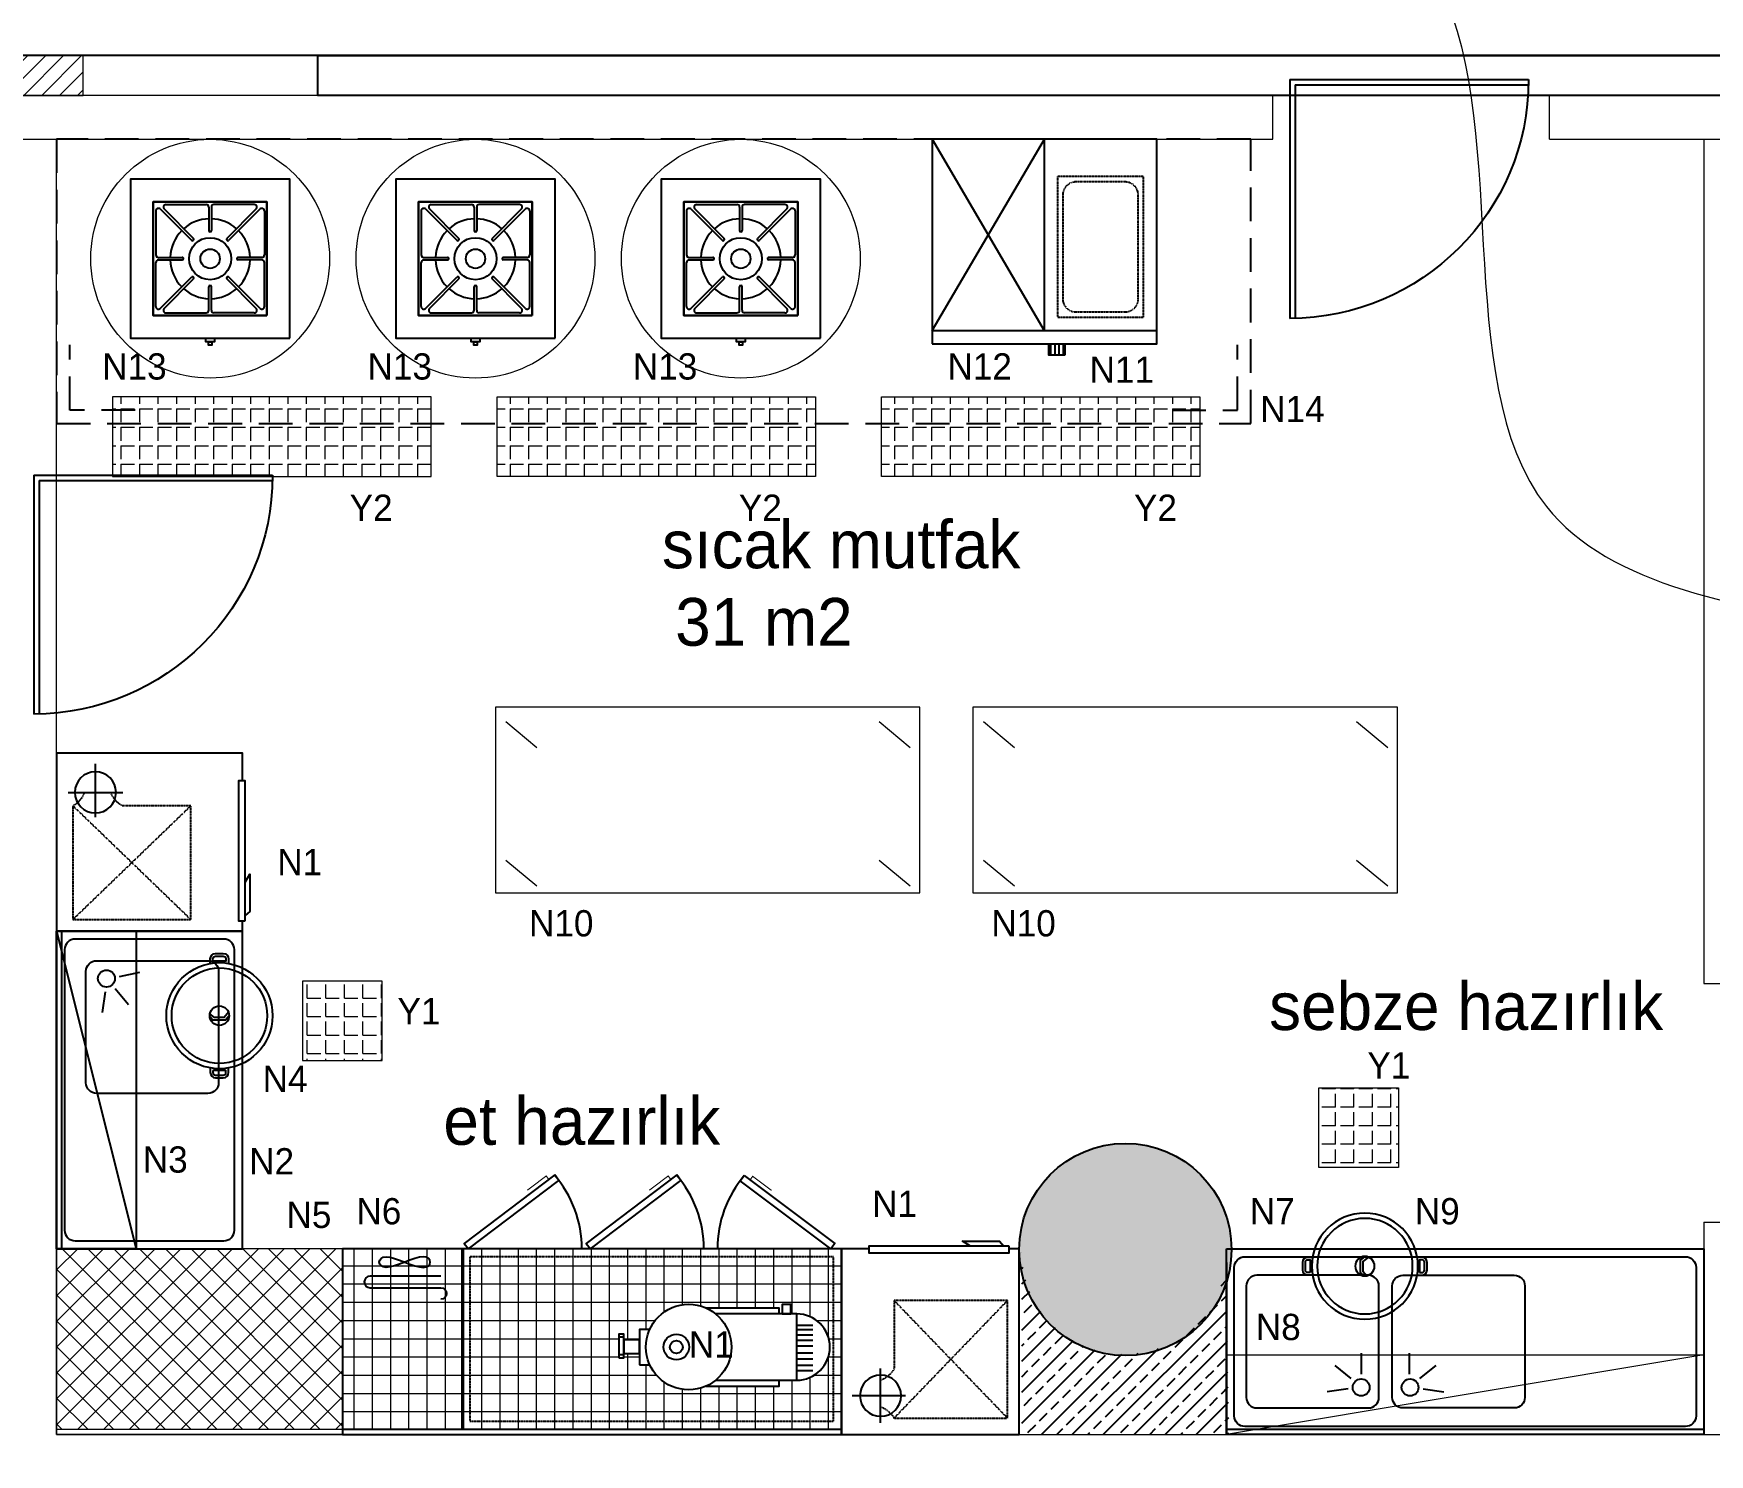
# Model space of a CAD drawing. Header units: centimetres. Extents: x -72470 to -43129, y -18750 to -16337.
# Drawn here: x -62354 to -61723, y -17297 to -16761 of the extents above; entities that cross this region are included whole.
import ezdxf

# ---------------------------------------------------------------- set-up
doc = ezdxf.new("R2010")
doc.units = ezdxf.units.CM
doc.header["$MEASUREMENT"] = 0
for name, pattern in [('Dashed', [0.0056444444656372, 0.0028222222328186, -0.0028222222328186]), ('DUZ', [0]), ('HIDDENX2', [19.049999999999997, 12.7, -6.349999999999998])]:
    doc.linetypes.add(name, pattern=pattern)
doc.layers.get('0').update_dxf_attribs({"linetype": 'DUZ', "lineweight": 0})
for name, color, linetype in [('002 Çizgi', 7, 'Continuous'), ('11-021_3001-BLOK_B_ZEMIN_KAT$0$2DDUVAR', 3, 'Continuous'), ('11-021_500-BLOK A-str_zemin_kat$0$2DKOLON', 4, 'Continuous'), ('11-021_500-BLOK A-str_zemin_kat$0$2DTARAMA1', 253, 'Continuous'), ('11-021_500-BLOK B-str_zemin_kat$0$2DKOLON', 4, 'Continuous'), ('11-021_500-BLOK B-str_zemin_kat$0$2DTARAMA1', 253, 'Continuous'), ('CIHAZ', 2, 'Continuous'), ('kapı ABD', 55, 'Continuous'), ('Kıtc-002 Çizgi', 7, 'Continuous'), ('S2000-002 Çizgi', 7, 'Continuous')]:
    doc.layers.add(name, color=color, linetype=linetype)
doc.layers.add('11-021_3001-BLOK_B_ZEMIN_KAT$0$2DALANNET', color=1, linetype='Continuous', plot=False)
doc.layers.add('TEFRIS', color=30, linetype='Continuous', lineweight=9)
doc.styles.add('TAKSİM', font='GOTHIC.TTF', dxfattribs={"height": 20})
pattern_1 = [(270, (-68056.06932388802, -14681.29706715363), (6.985, 1.297690322819841e-14), [5.079999999999997, -1.904999999999999]), (360, (-68056.06932388802, -14681.29706715363), (-1.21997471109608e-14, 6.985), [5.079999999999996, -1.904999999999999])]

# ---------------------------------------------------------------- blocks, each defined once
blk = doc.blocks.new('rtyjjkw5')
at = {"layer": 'kapı ABD', "color": 7}
for p, q in [((-2, 2), (-2, 90)), ((0, 0), (0, 90)), ((-2, 2), (-90, 2)), ((0, 0), (-90, 0))]:
    blk.add_line(p, q, dxfattribs=at)
blk.add_arc((0, 0), 90, 90, 180, dxfattribs=at)
blk = doc.blocks.new('A$C73A43FF4')
at = {"layer": 'S2000-002 Çizgi'}
for p, q in [((9.536685745409159, 50.63877369850342), (9.536685745409159, 34.07226762251048)), ((11.10751322696978, 51.39028234246689), (23.07058826042612, 39.50277661389737)), ((12.74025950458781, 51.3146366431447), (23.67622557221239, 40.25452463962574)), ((13.34577886293937, 53.03139443360123), (28.55210496410746, 53.03139443360123)), ((29.51735401407404, 52.06614528710814), (29.51735401407404, 43.20446092698512)), ((30.48260316056712, 52.06614528710814), (30.48260316056712, 43.20446092698512)), ((46.65417840822739, 53.03139443360123), (31.44785221053462, 53.03139443360123)), ((47.25969776657804, 51.3146366431447), (36.32373169895436, 40.25452463962574)), ((48.89244404419696, 51.39028234246689), (36.92936901073972, 39.50277661389737)), ((50.46333040594982, 50.63877369850342), (50.46333040594982, 34.07226762251048)), ((51.42857945591639, 11.19582252253531), (51.42857945591639, 54.05296537953472)), ((23.74927899868453, 39.5758301368969), (23.74927899868453, 39.57606585071517)), ((36.25067827248131, 39.5758301368969), (36.25067827248131, 39.57606585071517)), ((10.50193479537665, 33.10701847601922), (19.51255649145241, 33.10701847601922)), ((10.50193479537665, 32.14176942605082), (19.51255649145241, 32.14176942605082)), ((10.50193479537665, 32.14176932952614), (19.51255649145241, 32.14176932952614)), ((49.49808125945674, 33.10701847601922), (40.48740068318875, 33.10701847601922)), ((49.49808125945674, 32.14176942605082), (40.48740068318875, 32.14176942605082)), ((49.49808125945674, 32.14176932952614), (40.48740068318875, 32.14176932952614)), ((9.536685745409159, 14.61001420356661), (9.536685745409159, 31.17652027955955)), ((11.10751322696978, 13.85850555960314), (23.07058826042612, 25.74601128817267)), ((23.74927899868453, 25.67295776517312), (23.74927899868453, 25.67272205135487)), ((36.25067827248131, 25.67295776517312), (36.25067827248131, 25.67272205135487)), ((48.89244404419696, 13.85850555960314), (36.92936901073972, 25.74601128817267)), ((50.46333040594982, 14.61001420356661), (50.46333040594982, 31.17652027955955)), ((12.74025950458781, 13.93415125892534), (23.67622557221239, 24.99426326244429)), ((29.51735401407404, 13.18264261496006), (29.51735401407404, 22.04432697508492)), ((30.48260316056712, 13.18264261496006), (30.48260316056712, 22.04432697508492)), ((47.25969776657804, 13.93415125892534), (36.32373169895436, 24.99426326244429)), ((8.57143659891699, 11.19582252253531), (51.42857945591639, 11.19582252253531)), ((13.34577886293937, 12.2173934684688), (28.55210496410746, 12.2173934684688)), ((46.65417840822739, 12.2173934684688), (31.44785221053462, 12.2173934684688))]:
    blk.add_line(p, q, dxfattribs=at)
for points in [[(60.00000802731665, 2.624393951135061), (60.00000802731665, 62.62439395093497), (8.027516742e-06, 62.62439395093497), (8.027516742e-06, 2.624393951135061)], [(51.42857945591639, 11.19582252253531), (51.42857945591639, 54.05296537953472), (8.57143659891699, 54.05296537953472), (8.57143659891699, 11.19582252253531)], [(51.42857945591639, 11.19582252253531), (8.57143659891699, 11.19582252253531), (8.57143659891699, 54.05296537953472), (51.42857945591639, 54.05296537953472)], [(51.42857945591639, 11.19582252253531), (8.57143659891699, 11.19582252253531), (8.57143659891699, 54.05296537953472), (51.42857945591639, 54.05296537953472)], [(28.35975802741632, 2.624393951135061), (31.64025802741708, 2.624393951135061), (31.64025802741708, 1.312193951134759), (28.35975802741632, 1.312193951134759)], [(29.34390802741655, 1.312193951134759), (30.65610802741685, 1.312193951134759), (30.65610802741685, -6.0488655436e-06), (29.34390802741655, -6.0488655436e-06)]]:
    blk.add_lwpolyline(points, close=True, dxfattribs=at)
for radius in [7.928277897756767, 3.642563612056767]:
    blk.add_circle((29.99997863558292, 32.62439395103502), radius, dxfattribs=at)
for centre, radius, start, end in [((10.50187601171001, 50.63877369850342), 0.9652491464924421, 51.148000999984, 180.0000049999744), ((13.34577886293937, 52.06614528710814), 0.9652491464924421, 90.00000299998466, 231.147999999975), ((28.55210496410746, 52.06614528710814), 0.9652491464924421, 359.9999950000255, 89.99999700001536), ((31.44785221053462, 52.06614528710814), 0.9652491464924421, 89.99999700001536, 180), ((46.65417840822739, 52.06614528710814), 0.9652491464924421, 308.852000000025, 89.99999700001536), ((49.49808125945674, 50.63877369850342), 0.9652491464924421, 359.9999950000255, 128.851999000016), ((29.99997863558292, 32.62439395103502), 15.0711350405901, 91.83510280836585, 131.3747573071069), ((29.99997863558292, 32.62439395103502), 15.0711350405901, 48.62524269289312, 88.16489755877983), ((29.99997863558292, 32.62439395103502), 15.0711350405901, 135.2010502838732, 178.1648975588335), ((23.37340686805692, 39.87864884105147), 0.4826245249837685, 231.1534640000196, 321.1356869999592), ((23.37340686805692, 39.87864884105147), 0.4826245249837685, 321.1470799999462, 51.14044700000023), ((29.99997863558292, 43.20446092698512), 0.4826245249837685, 180, 269.9999990000051), ((29.99997863558292, 43.20446092698512), 0.4826245249837685, 269.9999990000051, 359.9999950000255), ((36.62655040310982, 39.87864884105147), 0.4826245249837685, 128.8595529999997, 218.8529200000538), ((36.62655040310982, 39.87864884105147), 0.4826245249837685, 218.8643130000408, 308.8465359999805), ((29.99997863558292, 32.62439395103502), 15.0711350405901, 1.835102441166419, 44.79894971612678), ((10.50193479537665, 34.07226762251048), 0.9652491464924421, 180, 269.9999990000051), ((10.50193479537665, 31.17652027955955), 0.9652491464924421, 90.00000099999487, 180), ((29.99997863558292, 32.62439395103502), 15.0711350405901, 181.8351028083154, 224.7989497161268), ((19.51255649145241, 32.62439395103502), 0.4826245249837685, 269.9999990000051, 359.9999950000255), ((19.51255649145241, 32.62439395103502), 0.4826245249837685, 359.9999950000255, 89.99999700001536), ((40.48740068318875, 32.62439395103502), 0.4826245249837685, 89.99999700001536, 180), ((40.48740068318875, 32.62439395103502), 0.4826245249837685, 180, 269.9999990000051), ((29.99997863558292, 32.62439395103502), 15.0711350405901, 315.2010502838733, 358.1648971916846), ((49.49808125945674, 34.07226762251048), 0.9652491464924421, 269.9999990000051, 359.9999950000255), ((49.49808125945674, 31.17652027955955), 0.9652491464924421, 4.9999744481e-06, 90.00000099999487), ((23.37340686805692, 25.37013906101857), 0.4826245249837685, 38.86431300004075, 128.8465359999804), ((23.37340686805692, 25.37013906101857), 0.4826245249837685, 308.8595529999999, 38.85292000005379), ((36.62655040310982, 25.37013906101857), 0.4826245249837685, 141.1470799999462, 231.1404470000002), ((36.62655040310982, 25.37013906101857), 0.4826245249837685, 51.1534640000196, 141.1356869999592), ((29.99997863558292, 32.62439395103502), 15.0711350405901, 228.6252426928931, 268.1648971916342), ((29.99997863558292, 22.04432697508492), 0.4826245249837685, 90.00000099999487, 180), ((29.99997863558292, 22.04432697508492), 0.4826245249837685, 4.9999744481e-06, 90.00000099999487), ((29.99997863558292, 32.62439395103502), 15.0711350405901, 271.8351024412202, 311.3747573071068), ((10.50187601171001, 14.61001420356661), 0.9652491464924421, 179.9999950000255, 308.851999000016), ((13.34577886293937, 13.18264261496006), 0.9652491464924421, 128.852000000025, 269.9999970000154), ((28.55210496410746, 13.18264261496006), 0.9652491464924421, 270.0000029999845, 4.9999744481e-06), ((31.44785221053462, 13.18264261496006), 0.9652491464924421, 180, 270.0000029999845), ((46.65417840822739, 13.18264261496006), 0.9652491464924421, 270.0000029999845, 51.14799999997504), ((49.49808125945674, 14.61001420356661), 0.9652491464924421, 231.148000999984, 4.9999744481e-06)]:
    blk.add_arc(centre, radius, start, end, dxfattribs=at)
blk = doc.blocks.new('A$C6B106424')
at = {"layer": 'S2000-002 Çizgi'}
h = blk.add_hatch(dxfattribs=at)
h.set_pattern_fill('LINE', color=256, scale=0.5, angle=90, style=0)
h.set_pattern_definition([(90, (-1215.703073314944, -3768.810531495854), (-1.587499999999999, 1e-16), [])])
h.paths.add_polyline_path([(50.05683666282857, 4.255045178198997), (43.91484436783867, 4.255045178198997), (43.91484436783867, -6.3195602706e-06), (50.05683666282857, -6.3195602706e-06)])
for p, q in [((1.62689138961e-05, 9.255045178198996), (42.35001626891381, 81.35504517819938)), ((1.62689138961e-05, 81.35504517819938), (42.20001626891371, 9.255045178198996)), ((42.20001626891371, 81.35504517819938), (42.20001626891371, 9.255045178198996)), ((1.62689138961e-05, 9.255045178198996), (84.70001626891371, 9.255045178198996))]:
    blk.add_line(p, q, dxfattribs=at)
for points in [[(1.62689138961e-05, 4.255045178198997), (84.70001626891371, 4.255045178198997), (84.70001626891371, 81.35504517819938), (1.62689138961e-05, 81.35504517819938)], [(50.05683666282857, -6.3195602706e-06), (43.91484436783867, -6.3195602706e-06), (43.91484436783867, 4.255045178198997), (50.05683666282857, 4.255045178198997)]]:
    blk.add_lwpolyline(points, close=True, dxfattribs=at)
at = {"layer": 'S2000-002 Çizgi', "linetype": 'Dashed'}
blk.add_lwpolyline([(47.20001626891371, 67.255045178199), (47.20001626891371, 14.255045178199), (79.70001626891371, 14.255045178199), (79.70001626891371, 67.255045178199)], close=True, dxfattribs=at)
blk.add_lwpolyline([(49.20001626891418, 60.255045178199), (49.20001626891418, 21.255045178199, 0.4142135623730982), (54.20001626891418, 16.255045178199), (72.70001626891371, 16.255045178199, 0.4142135623730951), (77.70001626891371, 21.255045178199), (77.70001626891371, 60.255045178199, 0.4142135623730951), (72.70001626891371, 65.255045178199), (54.20001626891418, 65.255045178199, 0.4142135623730951)], format="xyb", close=True, dxfattribs=at)
blk = doc.blocks.new('A$C4A433252')
at = {"layer": 'S2000-002 Çizgi'}
for points in [[(61.53216344448811, 28.60264249656075), (64.75661477367976, 28.60264249656075), (64.75661477367976, 32.22882749472774), (61.53216344448811, 32.22882749472774)], [(-2.5558138077e-06, 12.09571986222363), (1.783050320527763, 12.09571986222363), (1.783050320527763, 20.93918844882773), (-2.5558138077e-06, 20.93918844882773)], [(1.783050320527763, 13.70673981726668), (7.74941911575388, 13.70673981726668), (7.74941911575388, 18.84829182598287), (1.783050320527763, 18.84829182598287)]]:
    blk.add_lwpolyline(points, close=True, dxfattribs=at)
for points in [[(60.34403425485653, 28.6222470033531), (60.34403425485653, 30.81981017309045), (32.89109184880818, 30.81981017309045)], [(36.44692856374786, 3.622247003353095), (66.99445982031193, 3.622247003353095), (66.99445982031193, 28.6222470033531), (36.44692856374786, 28.6222470033531)], [(1.783050320527763, 19.80804787529769), (-2.5558138077e-06, 19.80804787529769)], [(11.58695970967801, 22.79227670865657), (7.74941911575388, 22.79227670865657), (7.74941911575388, 9.452217298049616)], [(66.99445982031193, 24.39169648196866), (73.01926600373191, 24.39169648196866)], [(66.99445982031193, 22.78005780043486), (73.01926600373191, 22.78005780043486)], [(66.99445982031193, 20.76550877008913), (73.01926600373191, 20.76550877008913)], [(1.783050320527763, 13.22686043575322), (-2.5558138077e-06, 13.22686043575322)], [(66.99445982031193, 18.75096245345594), (73.01926600373191, 18.75096245345594)], [(66.99445982031193, 16.5349582487047), (73.01926600373191, 16.5349582487047)], [(66.99445982031193, 13.91604640885407), (73.01926600373191, 13.91604640885407)], [(7.74941911575388, 9.452217298049616), (11.58695970967801, 9.452217298049616)], [(66.99445982031193, 11.70004491781537), (73.01926600373191, 11.70004491781537)], [(66.99445982031193, 9.282588252370717), (73.01926600373191, 9.282588252370717)], [(66.99445982031193, 7.268039222024982), (73.01926600373191, 7.268039222024982)], [(32.89109184880818, 1.424683833615745), (60.34403425485653, 1.424683833615745), (60.34403425485653, 3.622247003353095)]]:
    blk.add_lwpolyline(points, dxfattribs=at)
for centre, radius in [((26.26474871737082, 16.12224700335309), 16.12224508013605), ((21.62960619647856, 16.12224700335309), 4.836676993788386), ((21.62960619647856, 16.12224700335309), 2.418340424531379)]:
    blk.add_circle(centre, radius, dxfattribs=at)
blk.add_arc((66.99445982031193, 16.12224700335309), 12.5, 270, 90, dxfattribs=at)
blk = doc.blocks.new('188-70')
at = {"layer": '002 Çizgi', "color": 7}
blk.add_line((24.32586168855778, -110.0460483423885), (24.32586168855778, 77.95395165761147), dxfattribs=at)
for points in [[(-43.67413831144222, -110.0460483423885), (26.32586168855778, -110.0460483423885), (26.32586168855778, 77.95395165761147), (-43.67413831144222, 77.95395165761147)], [(-71.33921312315215, 41.26263230040422), (-45.7278760982299, 75.49159541346671), (-43.67413831144222, 73.95491519197094), (-69.28547533637175, 39.72595207890481)], [(-71.4896948098467, 15.89495644267663), (-45.72076712935814, -18.21552385587347), (-43.67413831144222, -16.66938819504503), (-69.44306599193078, 17.44109210350507)], [(-71.4896948098467, -30.08271823235918), (-45.72076712935814, -64.19319853090929), (-43.67413831144222, -62.64706287008084), (-69.44306599193078, -28.53658257153074)], [(-40.64799959598167, -93.60606304338216), (-40.47596986266581, -92.14906812416302), (-40.02243692937191, -90.44697125591483), (-39.38123519609508, -88.58147308831394), (-38.64619906283042, -86.63427427104034), (-37.91116292956576, -84.68707545376674), (-37.26996119629621, -82.82157728616585), (-36.81642826300231, -81.11948041791766), (-36.64439852968644, -79.66248549869852), (-36.81642826300231, -78.5186764032369), (-37.26996119629621, -77.70166990648067), (-37.91116292957304, -77.21146600842258), (-38.6461990628377, -77.04806470907351), (-39.38123519610235, -77.21146600842258), (-40.02243692937191, -77.70166990647704), (-40.47596986266581, -78.5186764032369), (-40.64799959598167, -79.66248549869852), (-40.47596986266581, -81.11948041791766), (-40.02243692937191, -82.82157728616585), (-39.38123519609508, -84.68707545376674), (-38.64619906283042, -86.63427427104034), (-37.91116292956576, -88.58147308831394), (-37.26996119629621, -90.44697125591483), (-36.81642826300231, -92.14906812415938), (-36.64439852968644, -93.60606304338216), (-36.81642826300231, -94.74987213884378), (-37.26996119629621, -95.5668786356), (-37.91116292957304, -96.0570825336581), (-38.6461990628377, -96.22048383300717), (-39.38123519610235, -96.0570825336581), (-40.02243692937191, -95.5668786356), (-40.47596986266581, -94.74987213884378)]]:
    blk.add_lwpolyline(points, close=True, dxfattribs=at)
at = {"layer": '002 Çizgi', "color": 7, "linetype": 'Dashed'}
blk.add_lwpolyline([(21.32586168855778, -62.04604834238853), (21.32586168855778, 74.95395165761147), (-40.67413831144222, 74.95395165761147), (-40.67413831144222, -62.04604834238853)], close=True, dxfattribs=at)
at = {"layer": '002 Çizgi', "color": 7, "const_width": 0.4275}
for points in [[(-69.65403173668892, 43.51483848003772), (-70.97744480604888, 44.50506357189079), (-66.74652167000022, 50.15959507164007), (-65.6631906057446, 51.6074421325502)], [(-69.7941442326046, 13.65054622595562), (-71.11297633629147, 12.65422812063844), (-66.85601965306705, 7.019269659213023), (-65.76602267940325, 5.57643428954907)], [(-69.7941442326046, -32.32712844908019), (-71.11297633629147, -33.32344655439738), (-66.85601965306705, -38.95840501582643), (-65.76602267940325, -40.40124038548674)]]:
    blk.add_lwpolyline(points, dxfattribs=at)
at = {"layer": '002 Çizgi', "color": 7}
blk.add_lwpolyline([(24.32586168855778, -65.04604834238853), (-43.67413831144222, -65.04604834238853)], dxfattribs=at)
for points in [[(-33.338274044836, -73.04291471877514), (-33.338274044836, -99.71471313812071, 1), (-28.99247005337384, -99.71471313812071)], [(-28.99247005337384, -99.71471313812071), (-28.99247005337384, -73.04291471877514, -1), (-24.64666606191895, -73.04291471877514)]]:
    blk.add_lwpolyline(points, format="xyb", dxfattribs=at)
for centre, radius, start, end in [((-43.67413831144222, 73.95491519197094), 42.74999999999995, 229.7550348337713, 270), ((-43.67413831144222, -16.66938819504503), 42.74999999999999, 90, 130.5092126637801), ((-43.67413831144222, -62.64706287008084), 42.74999999999999, 90, 130.5092126637801)]:
    blk.add_arc(centre, radius, start, end, dxfattribs=at)
blk = doc.blocks.new('A$C5B5611F4')
at = {"layer": 'CIHAZ', "color": 1}
for p, q in [((14.73433841587575, 68.46761854331544), (14.73433841587575, 47.91930797332088)), ((24.09093439983735, 58.19346325831839), (3.982544617469102, 58.19346325831839))]:
    blk.add_line(p, q, dxfattribs=at)
at = {"layer": 'CIHAZ', "color": 5, "linetype": 'Dashed'}
for p, q in [((19.81749012649561, 66.6580059789485), (62.61512831721622, 22.28394089994254)), ((62.61512831721622, 66.6580059789485), (19.81749012649561, 22.28394089994254))]:
    blk.add_line(p, q, dxfattribs=at)
at = {"layer": 'CIHAZ', "color": 5}
for points in [[(63.20360101332789, 1.822599528354203), (10.36053938909026, 1.822599528354203), (10.36053938909026, 4.321503037158436), (63.20360101332789, 4.321503037158436)], [(61.20360101332789, 1.822599528354203), (48.5961299984774, 1.822599528354203), (45.5961299984774, -5.8188888943e-06), (59.5961299984774, -5.8188888943e-06)]]:
    blk.add_lwpolyline(points, close=True, dxfattribs=at)
at = {"layer": 'CIHAZ', "color": 1}
blk.add_circle((14.73433841587575, 58.19346325831839), 7.758035706010048, dxfattribs=at)
at = {"layer": 'S2000-002 Çizgi', "linetype": 'Dashed'}
for p, q in [((19.81749012649561, 66.6580059789485), (62.61512831721622, 66.6580059789485)), ((62.61512831721622, 66.6580059789485), (62.61512831721622, 22.28394089994254)), ((19.81749012649561, 22.28394089994254), (19.81749012649561, 48.05007444388684)), ((62.61512831721622, 22.28394089994254), (19.81749012649561, 22.28394089994254))]:
    blk.add_line(p, q, dxfattribs=at)
at = {"layer": 'S2000-002 Çizgi'}
blk.add_lwpolyline([(10.36053938909026, 2.813747483875431), (4.7521225497e-06, 2.813747483875431), (4.7521225497e-06, 72.81374748387543), (67.00000475212255, 72.81374748387543), (67.00000475212255, 2.813747483875431), (63.20360101332789, 2.813747483875431)], dxfattribs=at)
at = {"layer": 'S2000-002 Çizgi', "linetype": 'Dashed'}
for centre, radius, start, end in [((11.59975860845043, 71.22130393240832), 9.399723374371668, 291.2079427881586, 330.9566305499486), ((10.99552973916797, 43.0200138398659), 10.15522007421278, 29.69070431364409, 66.77515045045837)]:
    blk.add_arc(centre, radius, start, end, dxfattribs=at)
blk = doc.blocks.new('A$C53E03B34')
at = {"layer": 'Kıtc-002 Çizgi'}
for points in [[(3.736430210657999, 16.55474728873923), (1.999989551146424, 16.55474728873923, -0.4142135623730951), (-1.04488535726e-05, 18.55474728873923), (-1.04488535726e-05, 21.44523591158395, -0.4142135623730951), (1.999989551146424, 23.44523591158395), (3.736430210657999, 23.44523591158395)], [(43.13847541821451, 16.55474728873923), (44.87491607772605, 16.55474728873923, 0.4142135623730951), (46.87491607772606, 18.55474728873923), (46.87491607772606, 21.44523591158395, 0.4142135623730951), (44.87491607772605, 23.44523591158395), (43.13847541821451, 23.44523591158395)]]:
    blk.add_lwpolyline(points, format="xyb", dxfattribs=at)
for points in [[(2.829431830543397, 17.55474728873923), (1.999989551146424, 17.55474728873923, -0.4142135623730993), (0.9999895511464274, 18.55474728873923), (0.9999895511464274, 21.44523591158395, -0.4142135623731038), (1.999989551146424, 22.44523591158395), (2.829431830543397, 22.44523591158395)], [(44.04547379832911, 17.55474728873923), (44.87491607772605, 17.55474728873923, 0.4142135623730993), (45.87491607772608, 18.55474728873923), (45.87491607772608, 21.44523591158395, 0.4142135623731038), (44.87491607772605, 22.44523591158395), (44.04547379832911, 22.44523591158395)]]:
    blk.add_lwpolyline(points, format="xyb", close=True, dxfattribs=at)
for points in [[(22.07994261973363, 23.39970838445152), (24.16013736147579, 21.79056447975927), (24.16013736147579, 18.12031287973877), (22.74916513575409, 16.40455446213855)], [(23.49386673252957, 23.65446401759436), (25.16013736147579, 22.25665975957964), (25.16013736147579, 17.69347458119227), (23.75556937802139, 16.34792002827453)]]:
    blk.add_lwpolyline(points, dxfattribs=at)
for radius in [20, 18, 3.660725084202026]:
    blk.add_circle((23.43745281443625, 19.99999160016159), radius, dxfattribs=at)

msp = doc.modelspace()

# ---------------------------------------------------------------- hatches: boundary and pattern name
h = msp.add_hatch()
h.set_pattern_fill('ANGLE', color=256, angle=270.0000000000001)
h.set_pattern_definition(pattern_1)
h.paths.add_polyline_path([(-62324.47369834196, -16898.06966386759), (-62324.47369834196, -16928.06966386759), (-62204.47369834196, -16928.06966386759), (-62204.47369834196, -16898.06966386759)])
h = msp.add_hatch()
h.set_pattern_fill('ANGLE', color=256, angle=270.0000000000001)
h.set_pattern_definition(pattern_1)
h.paths.add_polyline_path([(-62059.62092821502, -16898.06966386759), (-62059.62092821502, -16928.06966386759), (-62179.62092821502, -16928.06966386759), (-62179.62092821502, -16898.06966386759)])
h = msp.add_hatch()
h.set_pattern_fill('ANGLE', color=256, angle=270.0000000000001)
h.set_pattern_definition([(270, (-67911.21655376107, -14681.29706715363), (6.985, 1.297690322819841e-14), [5.079999999999997, -1.904999999999999]), (360, (-67911.21655376107, -14681.29706715363), (-1.21997471109608e-14, 6.985), [5.079999999999996, -1.904999999999999])])
h.paths.add_polyline_path([(-61914.76815808807, -16898.06966386759), (-61914.76815808807, -16928.06966386759), (-62034.76815808807, -16928.06966386759), (-62034.76815808807, -16898.06966386759)])
h = msp.add_hatch()
h.set_pattern_fill('ANGLE', color=256, angle=360.0000000000001)
h.set_pattern_definition([(360, (-64549.18834609199, -22782.51129248839), (-9.127532176778488e-15, 6.985), [5.079999999999997, -1.904999999999999]), (90, (-64549.18834609199, -22782.51129248839), (-6.985, -8.350376059540879e-15), [5.079999999999996, -1.904999999999999])])
h.paths.add_polyline_path([(-62252.89065342627, -17118.24636232376), (-62222.89065342627, -17118.24636232376), (-62222.89065342627, -17148.24636232376), (-62252.89065342627, -17148.24636232376)])
h = msp.add_hatch()
h.set_pattern_fill('ANGLE', color=256, angle=450.0000000000001)
h.set_pattern_definition([(90, (-56240.753089793, -19484.83776868291), (-6.985, -1.041065586058513e-14), [5.079999999999997, -1.904999999999999]), (180, (-56240.753089793, -19484.83776868291), (9.633499743347519e-15, -6.985), [5.079999999999996, -1.904999999999999])])
h.paths.add_polyline_path([(-61839.89806954617, -17188.5400760172), (-61839.89806954616, -17158.5400760172), (-61869.89806954617, -17158.5400760172), (-61869.89806954617, -17188.5400760172)])
at = {"layer": '11-021_500-BLOK A-str_zemin_kat$0$2DTARAMA1'}
h = msp.add_hatch(dxfattribs=at)
h.set_pattern_fill('ANSI33', color=256, scale=33)
h.set_pattern_definition([(45, (-38.03216463750141, -26.67365547406007), (-5.833630944789017, 5.833630944789017), []), (45, (-32.19853370250141, -26.67365547406007), (-5.833630944789017, 5.833630944789017), [4.125, -2.0625])])
edge = h.paths.add_edge_path()
edge.add_arc((-61943.19175808437, -17220.21924142546), 38.66982171896169, 178.4314235060534, 353.87382003660406, ccw=False)
edge.add_line((-61981.84708937613, -17219.16071674438), (-61981.84708937613, -17289.16071674438))
edge.add_line((-61981.84708937613, -17289.16071674438), (-61903.77754224445, -17289.16071674438))
edge.add_line((-61903.77754224445, -17289.16071674438), (-61904.74276867861, -17224.34602291379))
at = {"layer": '11-021_500-BLOK B-str_zemin_kat$0$2DTARAMA1'}
h = msp.add_hatch(dxfattribs=at)
h.set_pattern_fill('ANSI33', color=256, scale=100)
h.set_pattern_definition([(45, (-421164.1500468579, -192690.2066484655), (-17.67766952966369, 17.67766952966369), []), (45, (-421146.4723773579, -192690.2066484655), (-17.67766952966369, 17.67766952966369), [12.5, -6.25])])
edge = h.paths.add_edge_path()
edge.add_arc((-61102.81231581029, -17219.43709981061), 40, 0, 360)
edge = h.paths.add_edge_path()
edge.add_arc((-61942.81231581029, -17219.43709981061), 40, 0, 360)
edge = h.paths.add_edge_path()
edge.add_arc((-62782.81231581029, -17219.43709981061), 40, 0, 360)
edge = h.paths.add_edge_path()
edge.add_arc((-63622.81231581029, -17219.43709981061), 40, 0, 360)
h.paths.add_polyline_path([(-62490.34087514504, -17053.77368003472), (-62316.58439492678, -17053.77368003472), (-62316.58439492678, -17007.82211113978), (-62490.34087514504, -17007.82211113978)], flags=9)
h.paths.add_polyline_path([(-61637.13191769673, -17053.79925984381), (-61463.36520555481, -17053.79925984381), (-61463.36520555481, -17007.81699517807), (-61637.13191769673, -17007.81699517807)], flags=9)
h.paths.add_polyline_path([(-63330.34599110687, -17053.79925984381), (-63175.22593653655, -17053.79925984381), (-63175.22593653655, -17007.81699517807), (-63330.34599110687, -17007.81699517807)], flags=9)
edge = h.paths.add_edge_path()
edge.add_arc((-64462.81231581029, -17219.43709981061), 40, 0, 360)
edge = h.paths.add_edge_path()
edge.add_arc((-62782.81231581029, -18059.43709981061), 40, 0, 360)
edge = h.paths.add_edge_path()
edge.add_arc((-61942.81231581029, -18059.43709981061), 40, 0, 360)
edge = h.paths.add_edge_path()
edge.add_arc((-61102.81231581029, -18059.43709981061), 40, 0, 360)
at = {"layer": 'TEFRIS', "linetype": 'Continuous'}
h = msp.add_hatch(dxfattribs=at)
h.set_pattern_fill('ANSI31', color=0, scale=1.5)
h.set_pattern_definition([(45, (-56924.71035714033, -18059.45724881902), (-3.367596045400932, 3.367596045400933), [])])
h.paths.add_polyline_path([(-62377.21035714033, -16784.45724885627), (-62335.61231581023, -16784.43653026229), (-62335.61231581023, -16769.43653028464), (-62412.21035714033, -16769.45724887862), (-62412.21035714033, -16784.45724885627), (-62392.21035714036, -16784.45724885628)])
h = msp.add_hatch(dxfattribs=at)
h.set_pattern_fill('ANSI37', color=0, scale=55)
h.set_pattern_definition([(45, (-192.950772188713, -51.79454427257588), (-4.861359120657514, 4.861359120657514), []), (135, (-192.950772188713, -51.79454427257588), (-4.861359120657514, -4.861359120657514), [])])
h.paths.add_polyline_path([(-62237.81231834447, -17219.16071620133), (-62345.57815436093, -17219.16071620133), (-62345.57815436093, -17287.16071620132), (-62237.81231834447, -17287.16071620132)])
h = msp.add_hatch(dxfattribs=at)
h.set_pattern_fill('ANSI37', color=0, scale=55, angle=45)
h.set_pattern_definition([(90, (-104.0669382033448, -51.79454427257588), (-6.875000000000001, 0), []), (180, (-104.0669382033448, -51.79454427257588), (-8.881784197001252e-16, -6.875), [])])
edge = h.paths.add_edge_path()
edge.add_line((-62049.81231581029, -17219.16071620133), (-62237.81231581029, -17219.16071620133))
edge.add_line((-62237.81231581029, -17219.16071620133), (-62237.81231581029, -17287.16071620132))
edge.add_line((-62237.81231581029, -17287.16071620132), (-62049.81231581029, -17287.16071620132))
edge.add_line((-62049.81231581029, -17287.16071620132), (-62049.81231581029, -17265.22673023256))
edge.add_arc((-62009.82652315735, -17264.16071620141), 39.99999999997819, 179.9999999998541, 181.5271334307395, ccw=False)
edge.add_arc((-62009.82652315735, -17264.1607162012), 39.99999999997817, 178.4728665692605, 180.0000000001459, ccw=False)
edge.add_line((-62049.81231581029, -17263.09470217005), (-62049.81231581029, -17219.16071620133))
edge = h.paths.add_edge_path(flags=16)
edge.add_line((-62100.76922608782, -17241.50921124348), (-62073.31628368178, -17241.50921124348))
edge.add_line((-62073.31628368178, -17241.50921124348), (-62073.31628368178, -17243.70677441322))
edge.add_line((-62073.31628368178, -17243.70677441322), (-62072.12815449214, -17243.70677441322))
edge.add_line((-62072.12815449214, -17243.70677441322), (-62072.12815449214, -17240.10019392184))
edge.add_line((-62072.12815449214, -17240.10019392184), (-62068.90370316296, -17240.10019392184))
edge.add_line((-62068.90370316296, -17240.10019392184), (-62068.90370316296, -17243.70677441322))
edge.add_line((-62068.90370316296, -17243.70677441322), (-62066.66585811632, -17243.70677441322))
edge.add_arc((-62066.66585811632, -17256.20677441322), 12.5, -90, 90, ccw=False)
edge.add_line((-62066.66585811632, -17268.70677441322), (-62073.31628368178, -17268.70677441322))
edge.add_line((-62073.31628368178, -17268.70677441322), (-62073.31628368178, -17270.90433758296))
edge.add_line((-62073.31628368178, -17270.90433758296), (-62100.76922608782, -17270.90433758296))
edge.add_arc((-62107.39556921926, -17256.20677441321), 16.1222450801401, 204.4384788206849, 294.2680601347226, ccw=False)
edge.add_line((-62122.07335822695, -17262.87680411852), (-62125.91089882088, -17262.87680411852))
edge.add_line((-62125.91089882088, -17262.87680411852), (-62125.91089882088, -17258.62228159931))
edge.add_line((-62125.91089882088, -17258.62228159931), (-62131.87726761611, -17258.62228159931))
edge.add_line((-62131.87726761611, -17258.62228159931), (-62131.87726761611, -17260.23330155435))
edge.add_line((-62131.87726761611, -17260.23330155435), (-62133.66032049245, -17260.23330155435))
edge.add_line((-62133.66032049245, -17260.23330155435), (-62133.66032049245, -17251.38983296774))
edge.add_line((-62133.66032049245, -17251.38983296774), (-62131.87726761611, -17251.38983296774))
edge.add_line((-62131.87726761611, -17251.38983296774), (-62131.87726761611, -17253.48072959059))
edge.add_line((-62131.87726761611, -17253.48072959059), (-62125.91089882088, -17253.48072959059))
edge.add_line((-62125.91089882088, -17253.48072959059), (-62125.91089882088, -17249.53674470792))
edge.add_line((-62125.91089882088, -17249.53674470792), (-62122.07335822695, -17249.53674470792))
edge.add_arc((-62107.39556921926, -17256.20677441322), 16.12224508013677, 65.73193986527741, 155.5615211793151, ccw=False)
edge = h.paths.add_edge_path(flags=0)
edge.add_arc((-62112.03071174016, -17256.20677441322), 4.836676993785659, 0, 360)
edge = h.paths.add_edge_path(flags=0)
edge.add_arc((-62112.03071174016, -17256.20677441322), 2.418340424534108, 0, 360)

# ---------------------------------------------------------------- linework, layer by layer
for points in [[(-62204.47369834196, -16928.06966386759), (-62204.47369834196, -16898.06966386759), (-62324.47369834196, -16898.06966386759), (-62324.47369834196, -16928.06966386759)], [(-62179.62092821502, -16928.06966386759), (-62179.62092821502, -16898.06966386759), (-62059.62092821502, -16898.06966386759), (-62059.62092821502, -16928.06966386759)], [(-62034.76815808807, -16928.06966386759), (-62034.76815808807, -16898.06966386759), (-61914.76815808807, -16898.06966386759), (-61914.76815808807, -16928.06966386759)], [(-62222.89065342627, -17118.24636232376), (-62252.89065342627, -17118.24636232376), (-62252.89065342627, -17148.24636232376), (-62222.89065342627, -17148.24636232376)], [(-61839.89806954617, -17158.5400760172), (-61839.89806954617, -17188.5400760172), (-61869.89806954617, -17188.5400760172), (-61869.89806954617, -17158.5400760172)]]:
    msp.add_lwpolyline(points, close=True)
at = {"layer": '11-021_3001-BLOK_B_ZEMIN_KAT$0$2DALANNET'}
msp.add_lwpolyline([(-64702.81231580795, -16579.43572006086), (-63822.81231515227, -16579.43709980408), (-63822.81231515227, -16514.43709980408), (-63672.81231515227, -16514.43709980408), (-63672.81231507979, -16579.45470691253), (-59732.81231306614, -16579.43709980408), (-59732.81231300654, -16609.43710000524), (-58590.31231586756, -16609.43709986368), (-58590.31231586756, -18059.49870684454), (-58810.10643468918, -18059.49870684454), (-58810.10643468918, -16769.43709985623), (-64702.81231527151, -16769.43614782104)], close=True, dxfattribs=at)
at = {"layer": '11-021_3001-BLOK_B_ZEMIN_KAT$0$2DDUVAR'}
msp.add_lwpolyline([(-61411.54990262049, -16784.43709981857), (-61411.54990262049, -16784.43709981857), (-62247.21035714033, -16784.45724884882), (-62247.21035714033, -16769.45724887862), (-61660.31231580793, -16769.43709986368), (-61660.31231580793, -16784.43709987858)], dxfattribs=at)
at = {"layer": '11-021_500-BLOK A-str_zemin_kat$0$2DKOLON'}
msp.add_line((-61904.74276867861, -17224.34602291379), (-61904.74276867861, -17289.16071674438), dxfattribs=at)
at = {"layer": '11-021_500-BLOK B-str_zemin_kat$0$2DKOLON', "linetype": 'Continuous'}
msp.add_circle((-61942.81231581029, -17219.43709981061), 40, dxfattribs=at)
at = {"layer": 'S2000-002 Çizgi'}
for p, q in [((-62345.57815436091, -17099.39575089606), (-62315.57815490396, -17219.16071620133)), ((-62345.57814932956, -17219.16071620133), (-62345.57814987261, -17099.39575089606)), ((-62345.57814987261, -17099.39575089606), (-62315.57814987261, -17099.39575089606)), ((-62315.57815544701, -17099.39575089606), (-62315.57815490396, -17219.16071620133)), ((-62321.91374169424, -17116.50629081055), (-62314.18561398552, -17114.91351575959)), ((-62327.3232823408, -17122.26074588079), (-62328.43595014782, -17130.07245891934)), ((-62327.32328234081, -17122.26074588079), (-62328.43595014782, -17130.07245891934)), ((-62323.51404014231, -17121.03056309027), (-62318.50613673396, -17127.12825066001)), ((-62323.51404014231, -17121.03056309027), (-62318.50613673396, -17127.12825066001)), ((-62315.57814932956, -17219.16071620133), (-62345.57814932956, -17219.16071620133)), ((-61853.76160706057, -17266.45053818082), (-61853.76160706057, -17258.55998115071)), ((-61835.72393029664, -17266.45053818082), (-61835.72393029664, -17258.55998115071)), ((-61857.67026201179, -17268.11361655807), (-61863.76794958152, -17263.10571314971)), ((-61831.81527534543, -17268.11361655807), (-61825.7175877757, -17263.10571314971)), ((-61858.9004448023, -17271.92285875657), (-61866.71215784086, -17273.03552656358)), ((-61830.58509255492, -17271.92285875657), (-61822.77337951637, -17273.03552656358))]:
    msp.add_line(p, q, dxfattribs=at)
at = {"layer": 'S2000-002 Çizgi', "linetype": 'HIDDENX2'}
msp.add_lwpolyline([(-62345.57815436093, -16908.06966386759), (-61895.57815436093, -16908.06966386759), (-61895.57815436093, -16800.95765326432), (-62345.57815436093, -16800.95765326432)], close=True, dxfattribs=at)
for points in [[(-62315.99775544542, -16903.06966386759), (-62340.57815436093, -16903.06966386759), (-62340.57815436093, -16878.48926495209)], [(-61925.15855327643, -16903.06966386759), (-61900.57815436093, -16903.06966386759), (-61900.57815436093, -16878.48926495209)]]:
    msp.add_lwpolyline(points, dxfattribs=at)
at = {"layer": 'S2000-002 Çizgi'}
for points in [[(-62275.57814932955, -17219.16071620133), (-62275.57814932955, -17099.39575089602), (-62345.57814932955, -17099.39575089602), (-62345.57814932955, -17219.16071620133)], [(-62343.57814932955, -17219.16071620133), (-62343.57814932955, -17099.39575089602), (-62345.57814932955, -17099.39575089602), (-62345.57814932955, -17219.16071620133)], [(-62275.57814932956, -17219.16071620133), (-62275.57814932956, -17099.39575089602), (-62345.57814932956, -17099.39575089602), (-62345.57814932956, -17219.16071620133)], [(-62343.57814932956, -17219.16071620133), (-62343.57814932956, -17099.39575089602), (-62345.57814932956, -17099.39575089602), (-62345.57814932956, -17219.16071620133)], [(-61904.74276867861, -17219.16071674439), (-61724.74276867861, -17219.16071674439), (-61724.74276867861, -17289.16071674439), (-61904.74276867861, -17289.16071674438)], [(-61904.74276867861, -17287.16071674439), (-61724.74276867861, -17287.16071674439), (-61724.74276867861, -17289.16071674439), (-61904.74276867861, -17289.16071674438)]]:
    msp.add_lwpolyline(points, close=True, dxfattribs=at)
for points in [[(-62278.57814932954, -17212.16071620133), (-62278.57814932955, -17106.39575089602, 0.4142135623730919), (-62282.57814932955, -17102.39575089602), (-62338.57814932955, -17102.39575089602, 0.4142135623731057), (-62342.57814932955, -17106.39575089602), (-62342.57814932955, -17212.16071620133, 0.4142135623730951), (-62338.57814932955, -17216.16071620133), (-62282.57814932954, -17216.16071620133, 0.4142135623730844)], [(-62278.57814932956, -17212.16071620133), (-62278.57814932956, -17106.39575089602, 0.4142135623730919), (-62282.57814932956, -17102.39575089602), (-62338.57814932956, -17102.39575089602, 0.4142135623731057), (-62342.57814932956, -17106.39575089602), (-62342.57814932956, -17212.16071620133, 0.4142135623730951), (-62338.57814932956, -17216.16071620133), (-62282.57814932956, -17216.16071620133, 0.4142135623730844)], [(-62284.56114032862, -17114.6030697571), (-62284.56114032862, -17156.6030697571, -0.4142135623730951), (-62288.56114032862, -17160.6030697571), (-62330.56114032862, -17160.6030697571, -0.4142135623730951), (-62334.56114032862, -17156.6030697571), (-62334.56114032862, -17114.6030697571, -0.4142135623730951), (-62330.56114032862, -17110.6030697571), (-62288.56114032862, -17110.6030697571, -0.4142135623730951)], [(-62284.56114032863, -17114.6030697571), (-62284.56114032862, -17156.6030697571, -0.4142135623730951), (-62288.56114032862, -17160.6030697571), (-62330.56114032862, -17160.6030697571, -0.4142135623730951), (-62334.56114032863, -17156.6030697571), (-62334.56114032863, -17114.6030697571, -0.4142135623730951), (-62330.56114032863, -17110.6030697571), (-62288.56114032863, -17110.6030697571, -0.4142135623730951)], [(-61897.74276867861, -17222.16071674439), (-61731.74276867861, -17222.16071674439, -0.4142135623730919), (-61727.74276867861, -17226.16071674439), (-61727.74276867861, -17282.16071674439, -0.4142135623731057), (-61731.74276867861, -17286.16071674439), (-61897.74276867861, -17286.16071674439, -0.4142135623730951), (-61901.74276867861, -17282.16071674439), (-61901.74276867861, -17226.16071674439, -0.4142135623730844)], [(-61851.24276867861, -17229.16071674439), (-61893.24276867861, -17229.16071674439, 0.4142135623730951), (-61897.24276867861, -17233.16071674439), (-61897.24276867861, -17275.16071674439, 0.4142135623730951), (-61893.24276867861, -17279.16071674439), (-61851.24276867861, -17279.16071674439, 0.4142135623730951), (-61847.24276867861, -17275.16071674439), (-61847.24276867861, -17233.16071674439, 0.4142135623730951)], [(-61838.24276867861, -17229.16071674439), (-61796.24276867861, -17229.16071674439, -0.4142135623730951), (-61792.24276867861, -17233.16071674439), (-61792.24276867861, -17275.16071674439, -0.4142135623730951), (-61796.24276867861, -17279.16071674439), (-61838.24276867861, -17279.16071674439, -0.4142135623730951), (-61842.24276867861, -17275.16071674439), (-61842.24276867861, -17233.16071674439, -0.4142135623730951)]]:
    msp.add_lwpolyline(points, format="xyb", close=True, dxfattribs=at)
for centre, radius in [((-62326.81649688897, -17117.31727777945), 3.187919533039348), ((-62326.81649688897, -17117.31727777945), 3.187919533039348), ((-61853.95697670097, -17271.41607330472), 3.187919533039349), ((-61835.52856065625, -17271.41607330472), 3.187919533039349)]:
    msp.add_circle(centre, radius, dxfattribs=at)
at = {"layer": 'TEFRIS', "color": 0, "linetype": 'Continuous'}
for p, q in [((-61887.25593200951, -16800.93750424938), (-61887.25593200951, -16784.4370997746)), ((-61782.95885024384, -16800.93750424938), (-61782.95885024384, -16784.4370997746)), ((-62345.57815436093, -17289.16071674438), (-62345.57815436093, -16800.95765326432)), ((-61724.74276867861, -16800.95765326433), (-61724.74276867861, -17119.16071674439)), ((-62176.30950279999, -17020.4652092088), (-62164.57934026705, -17030.17752887043)), ((-62035.6576342918, -17020.4652092088), (-62023.92747175886, -17030.17752887043)), ((-61996.30950279999, -17020.4652092088), (-61984.57934026705, -17030.17752887043)), ((-61855.6576342918, -17020.4652092088), (-61843.92747175886, -17030.17752887043)), ((-62176.30950279999, -17072.67470511212), (-62164.57934026705, -17082.38702477375)), ((-62035.6576342918, -17072.67470511212), (-62023.92747175886, -17082.38702477375)), ((-61996.30950279999, -17072.67470511212), (-61984.57934026705, -17082.38702477375)), ((-61855.6576342918, -17072.67470511212), (-61843.92747175886, -17082.38702477375)), ((-61724.7427686786, -17119.16071674439), (-61709.74276867861, -17119.16071674439)), ((-61724.74276867861, -17209.16071674439), (-61709.74276867861, -17209.16071674439)), ((-61724.7427686786, -17209.16071674439), (-61724.74276867861, -17289.16071674439)), ((-61724.74276867861, -17259.16071674438), (-61904.74276867861, -17289.16071674438)), ((-62345.57815436093, -17289.16071674438), (-61136.46532021834, -17289.16071674438))]:
    msp.add_line(p, q, dxfattribs=at)
for points in [[(-62335.61231581023, -16784.43653027719), (-62335.61231581023, -16769.43653026974), (-62412.21035714033, -16769.45724887862), (-62412.21035714033, -16784.45724885627), (-62335.61231581023, -16784.43653027719)], [(-61782.95885024384, -16800.93750424938), (-61102.81231598674, -16800.93750424938), (-61102.81231598674, -16784.4370997746), (-63025.86045287304, -16784.4370997746), (-63025.86045287304, -16800.93750424938), (-61887.25593200951, -16800.93750424938)]]:
    msp.add_lwpolyline(points, dxfattribs=at)
for points in [[(-62180.24116249319, -17085.00134616199), (-62020.24116249319, -17085.00134616199), (-62020.24116249319, -17015.00134616199), (-62180.24116249319, -17015.00134616199)], [(-62000.24116249319, -17085.00134616199), (-61840.24116249319, -17085.00134616199), (-61840.24116249319, -17015.00134616199), (-62000.24116249319, -17015.00134616199)], [(-62237.81231834447, -17219.16071620133), (-62345.57815436093, -17219.16071620133), (-62345.57815436093, -17289.16071620133), (-62237.81231834447, -17289.16071620133)], [(-61724.74276867861, -17289.16071674438), (-61904.74276867861, -17289.16071674438), (-61904.74276867861, -17259.16071674438), (-61724.74276867861, -17259.16071674438)], [(-62345.57815436093, -17287.16071620132), (-62237.81231581029, -17287.16071620132), (-62237.81231581029, -17289.16071674438), (-62345.57815436093, -17289.16071674438)]]:
    msp.add_lwpolyline(points, close=True, dxfattribs=at)
for centre in [(-62287.7398394801, -16845.97780227926), (-62187.7398394801, -16845.97780227926), (-62087.7398394801, -16845.97780227926)]:
    msp.add_circle(centre, 45, dxfattribs=at)
msp.add_spline([(-63715.49670627319, -16879.1107291805), (-63561.6416968354, -16710.20838275738), (-63110.91178032084, -16710.20838275738), (-62885.54674933784, -16686.38876501936), (-62456.48647461517, -16714.53916635493), (-62263.62590632001, -16753.51664986497), (-62059.30970687959, -16702.06071705082), (-61826.96029627782, -16738.35878409295), (-61784.12342658869, -16939.38890786409), (-61661.13846607564, -16985.59990088514)], degree=3, dxfattribs=at)

# ---------------------------------------------------------------- block references
at = {"color": 4, "xscale": -1, "rotation": 270}
for p in [(-61880.85498967535, -16778.46284425574), (-62354.21624141918, -16927.60949728014)]:
    msp.add_blockref('rtyjjkw5', p, dxfattribs=at)
at = {"layer": 'S2000-002 Çizgi'}
for name, p in [('A$C6B106424', (-62015.62624224979, -16882.29254942758)), ('A$C73A43FF4', (-62317.73981811568, -16878.6021962303)), ('A$C73A43FF4', (-62217.73981811568, -16878.6021962303)), ('A$C73A43FF4', (-62117.73981811568, -16878.6021962303)), ('A$C4A433252', (-62133.66031793664, -17272.32902141657))]:
    msp.add_blockref(name, p, dxfattribs=at)
at = {"layer": 'S2000-002 Çizgi', "xscale": -1}
for p, rotation in [((-62272.76440687705, -17032.39574614393), 90), ((-62049.81232056241, -17216.3469692605), 180)]:
    msp.add_blockref('A$C5B5611F4', p, dxfattribs=dict(at, rotation=rotation))
at = {"layer": 'S2000-002 Çizgi', "rotation": 270}
for name, p in [('A$C53E03B34', (-62304.23168407243, -17107.86042320912)), ('188-70', (-62127.7662674679, -17262.83485505582))]:
    msp.add_blockref(name, p, dxfattribs=at)
at = {"layer": 'S2000-002 Çizgi', "xscale": -1}
msp.add_blockref('A$C53E03B34', (-61829.1042932604, -17245.71546403312), dxfattribs=at)

# ---------------------------------------------------------------- texts
at = {"style": 'TAKSİM'}
for s, height, p in [('N13', 9.9, (-62328.4211357357, -16891.52949620878, -0.0008635203109835583)), ('N13', 9.9, (-62228.4211357357, -16891.52949620878, -0.0008635203109835583)), ('N13', 9.9, (-62128.4211357357, -16891.52949620878, -0.0008635203109835583)), ('N12', 9.9, (-62009.84638273871, -16891.52949620878, -0.0008635203109835583)), ('N11', 9.9, (-61956.28329916919, -16892.75524802667, -0.0008635203109835583)), ('N14', 9.9, (-61891.96918218958, -16907.5791435026, -0.0008635203109835583)), ('Y2', 9.9, (-62235.16340762857, -16944.78765325796, -0.0008635203109835583)), ('Y2', 9.9, (-62088.48462922141, -16944.78765325796, -0.0008635203109835583)), ('Y2', 9.9, (-61939.56076390223, -16944.78765325796, -0.0008635203109835583)), ('sıcak mutfak', 18, (-62117.45069245644, -16962.65373356593)), ('31 m2', 18, (-62112.47149396244, -16991.85604849199)), ('N1', 9.9, (-62262.42800071934, -17078.34166682709, -0.0008635203109835583)), ('N10', 9.9, (-62167.55979913736, -17101.42439134435, -0.0008635203109835583)), ('N10', 9.9, (-61993.31688680147, -17101.42439134435, -0.0008635203109835583)), ('sebze hazırlık', 18, (-61888.63494660907, -17136.70632606923)), ('Y1', 9.9, (-62217.12900831648, -17134.57852195427, -0.0008635203109835583)), ('Y1', 9.9, (-61851.60468427429, -17154.98645593843, -0.0008635203109835583)), ('N4', 9.9, (-62267.95516770136, -17160.07084475162, -0.0008635203109835583)), ('et hazırlık', 18, (-62199.83897850324, -17179.96481926618)), ('N3', 9.9, (-62313.11338045222, -17190.46492695448, -0.0008635203109835583)), ('N2', 9.9, (-62273.01226577395, -17191.13128869602, -0.0008635203109835583)), ('N1', 9.9, (-62038.25666694641, -17207.14813151026, -0.0008635203109835583)), ('N5', 9.9, (-62258.9651823954, -17211.32343870667, -0.0008635203109835583)), ('N6', 9.9, (-62232.60435304823, -17209.94947248813, -0.0008635203109835583)), ('N7', 9.9, (-61895.91798059425, -17209.94947248813, -0.0008635203109835583)), ('N9', 9.9, (-61833.70453586536, -17209.94947248813, -0.0008635203109835583)), ('N8', 9.9, (-61893.63791698978, -17253.57859870829, -0.0008635203109835583)), ('N1', 9.9, (-62107.29535140671, -17260.17804302799, -0.0008635203109835583))]:
    msp.add_text(s, height=height, dxfattribs=at).set_placement(p)

doc.saveas('drawing.dxf')
